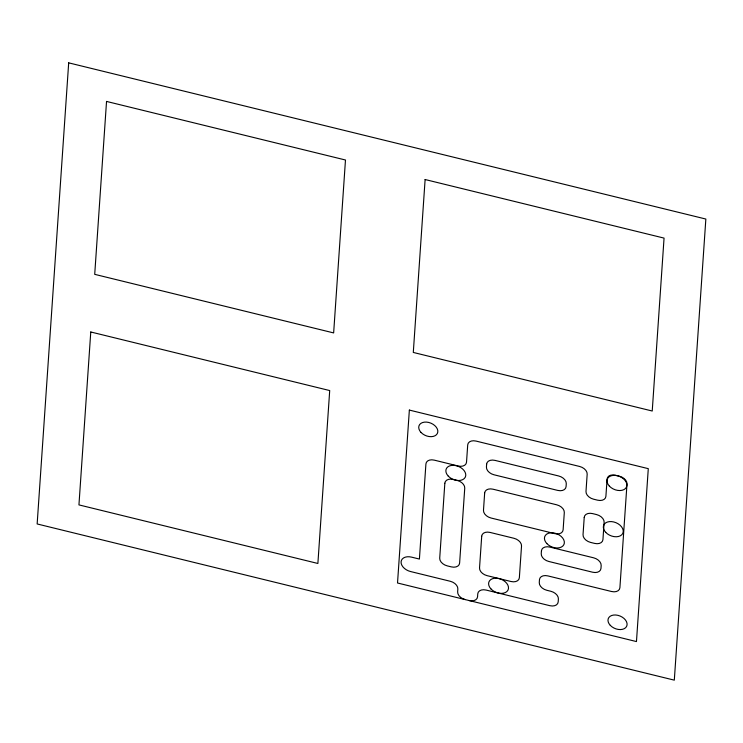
<?xml version="1.0" encoding="UTF-8"?>
<svg xmlns="http://www.w3.org/2000/svg" width="743" height="743" viewBox="0 0 743 743"><rect width="100%" height="100%" fill="white"/><g stroke="black" fill="none" stroke-linecap="round" stroke-linejoin="round"><path stroke-width="1.11" d="M465.22 599.592A8.312 5.619 22.5 0 1 457.651 591.874L457.846 588.995A8.312 5.619 22.5 0 0 450.277 581.277L410.545 571.534A10.393 7.021 22.5 0 1 401.081 561.894A10.393 7.021 22.5 0 1 411.529 557.129L419.405 559.061L425.915 463.957A8.312 5.619 22.5 0 1 434.274 460.14L458.162 466A8.312 5.619 22.5 0 0 466.52 462.192L467.709 444.899A8.312 5.619 22.5 0 1 476.068 441.082L579.605 466.465A8.312 5.619 22.5 0 1 587.174 474.183L585.995 491.476A8.312 5.619 22.5 0 0 593.564 499.194L597.539 500.169A8.312 5.619 22.5 0 0 605.898 496.352L607.087 479.068A8.312 5.619 22.5 0 1 615.445 475.251L619.43 476.226A8.312 5.619 22.5 0 1 626.999 483.944L619.903 587.694A8.312 5.619 22.5 0 1 611.545 591.502L547.823 575.89A8.312 5.619 22.5 0 0 539.464 579.698L539.269 582.577A8.312 5.619 22.5 0 0 546.839 590.295L550.823 591.27A8.312 5.619 22.5 0 1 558.392 598.988L558.197 601.867A8.312 5.619 22.5 0 1 549.839 605.684L486.117 590.063A8.312 5.619 22.5 0 0 477.758 593.871L477.563 596.759A8.312 5.619 22.5 0 1 469.204 600.567M68.69 62.849L37.15 523.954L674.31 680.151L705.85 219.046L68.69 62.849M90.767 331.982L78.944 504.896L317.883 563.473L329.706 390.558L90.767 331.982M106.537 101.429L94.714 274.343L333.644 332.92L345.476 160.005L106.537 101.429M409.356 410.08L397.524 582.995L636.463 641.571L648.286 468.657L409.356 410.08M425.117 179.527L413.294 352.442L652.233 411.018L664.056 238.104L425.117 179.527M444.834 483.247L439.717 558.179A8.312 5.619 22.5 0 0 447.286 565.887L451.261 566.872A8.312 5.619 22.5 0 0 459.62 563.055L464.746 488.123A8.312 5.619 22.5 0 0 457.177 480.415L453.193 479.43A8.312 5.619 22.5 0 0 444.834 483.247M481.705 536.232L479.532 567.94A8.312 5.619 22.5 0 0 487.102 575.658L510.998 581.509A8.312 5.619 22.5 0 0 519.357 577.701L521.53 545.994A8.312 5.619 22.5 0 0 513.952 538.285L490.064 532.425A8.312 5.619 22.5 0 0 481.705 536.232M484.659 493.008L483.479 510.302A8.312 5.619 22.5 0 0 491.049 518.02L554.761 533.632A8.312 5.619 22.5 0 0 563.12 529.824L564.308 512.531A8.312 5.619 22.5 0 0 556.739 504.813L493.018 489.2A8.312 5.619 22.5 0 0 484.659 493.008M486.628 464.189L486.433 467.068A8.312 5.619 22.5 0 0 494.002 474.786L557.724 490.408A8.312 5.619 22.5 0 0 566.082 486.591L566.277 483.712A8.312 5.619 22.5 0 0 558.708 475.994L494.987 460.381A8.312 5.619 22.5 0 0 486.628 464.189M541.433 550.879L541.238 553.758A8.312 5.619 22.5 0 0 548.808 561.476L592.617 572.212A8.312 5.619 22.5 0 0 600.976 568.404L601.171 565.525A8.312 5.619 22.5 0 0 593.601 557.807L549.792 547.071A8.312 5.619 22.5 0 0 541.433 550.879M584.221 517.416L583.032 534.7A8.312 5.619 22.5 0 0 590.601 542.418L594.586 543.393A8.312 5.619 22.5 0 0 602.945 539.585L604.124 522.292A8.312 5.619 22.5 0 0 596.555 514.574L592.58 513.599A8.312 5.619 22.5 0 0 584.221 517.416M605.74 532.378A10.393 7.021 22.5 0 0 622.699 533.539A10.393 7.021 22.5 0 0 611.424 521.595A10.393 7.021 22.5 0 0 605.74 532.378M448.27 476.124A10.393 7.021 22.5 0 0 465.229 477.294A10.393 7.021 22.5 0 0 453.945 465.341A10.393 7.021 22.5 0 0 448.27 476.124M491.012 588.995A10.393 7.021 22.5 0 0 507.971 590.156A10.393 7.021 22.5 0 0 496.695 578.212A10.393 7.021 22.5 0 0 491.012 588.995M609.399 486.154A10.393 7.021 22.5 0 0 626.358 487.315A10.393 7.021 22.5 0 0 615.074 475.371A10.393 7.021 22.5 0 0 609.399 486.154M421.03 432.445A9.975 6.743 22.5 0 0 437.311 433.568A9.975 6.743 22.5 0 0 426.482 422.098A9.975 6.743 22.5 0 0 421.03 432.445M610.291 625.355A9.975 6.743 22.5 0 0 626.572 626.47A9.975 6.743 22.5 0 0 615.743 615A9.975 6.743 22.5 0 0 610.291 625.355M546.857 543.588A10.393 7.021 22.5 0 0 563.816 544.758A10.393 7.021 22.5 0 0 552.532 532.805A10.393 7.021 22.5 0 0 546.857 543.588"/></g></svg>
